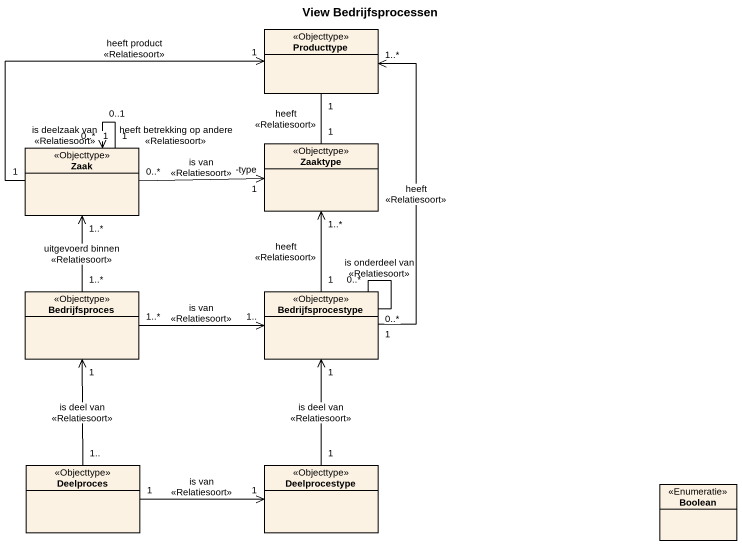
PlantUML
@startuml
title View Bedrijfsprocessen
hide circle
hide empty members
class Producttype <<Objecttype>>
class Zaak <<Objecttype>>
class Zaaktype <<Objecttype>>
class Bedrijfsproces <<Objecttype>>
class Bedrijfsprocestype <<Objecttype>>
class Deelproces <<Objecttype>>
class Deelprocestype <<Objecttype>>
enum Boolean <<Enumeratie>>
Zaak "1" -right-> "1" Producttype : heeft product\n<<Relatiesoort>>
Zaak "1" --> "0..*" Zaak : heeft betrekking op andere\n<<Relatiesoort>>
Zaak "1" --> "0..1" Zaak : is deelzaak van\n<<Relatiesoort>>
Zaak "0..*" -right-> "-type\n1" Zaaktype : is van\n<<Relatiesoort>>
Zaaktype "1" -up- "1" Producttype : heeft\n<<Relatiesoort>>
Bedrijfsproces "1..*" -up-> "1..*" Zaak : uitgevoerd binnen\n<<Relatiesoort>>
Bedrijfsproces "1..*" -right-> "1.." Bedrijfsprocestype : is van\n<<Relatiesoort>>
Bedrijfsprocestype "1" -up-> "1..*" Producttype : heeft\n<<Relatiesoort>>
Bedrijfsprocestype "1" -up-> "1..*" Zaaktype : heeft\n<<Relatiesoort>>
Bedrijfsprocestype "0..*" -- "0..*" Bedrijfsprocestype : is onderdeel van\n<<Relatiesoort>>
Deelproces "1.." -up-> "1" Bedrijfsproces : is deel van\n<<Relatiesoort>>
Deelproces "1" -right-> "1" Deelprocestype : is van\n<<Relatiesoort>>
Deelprocestype "1" -up-> "1" Bedrijfsprocestype : is deel van\n<<Relatiesoort>>
@enduml
